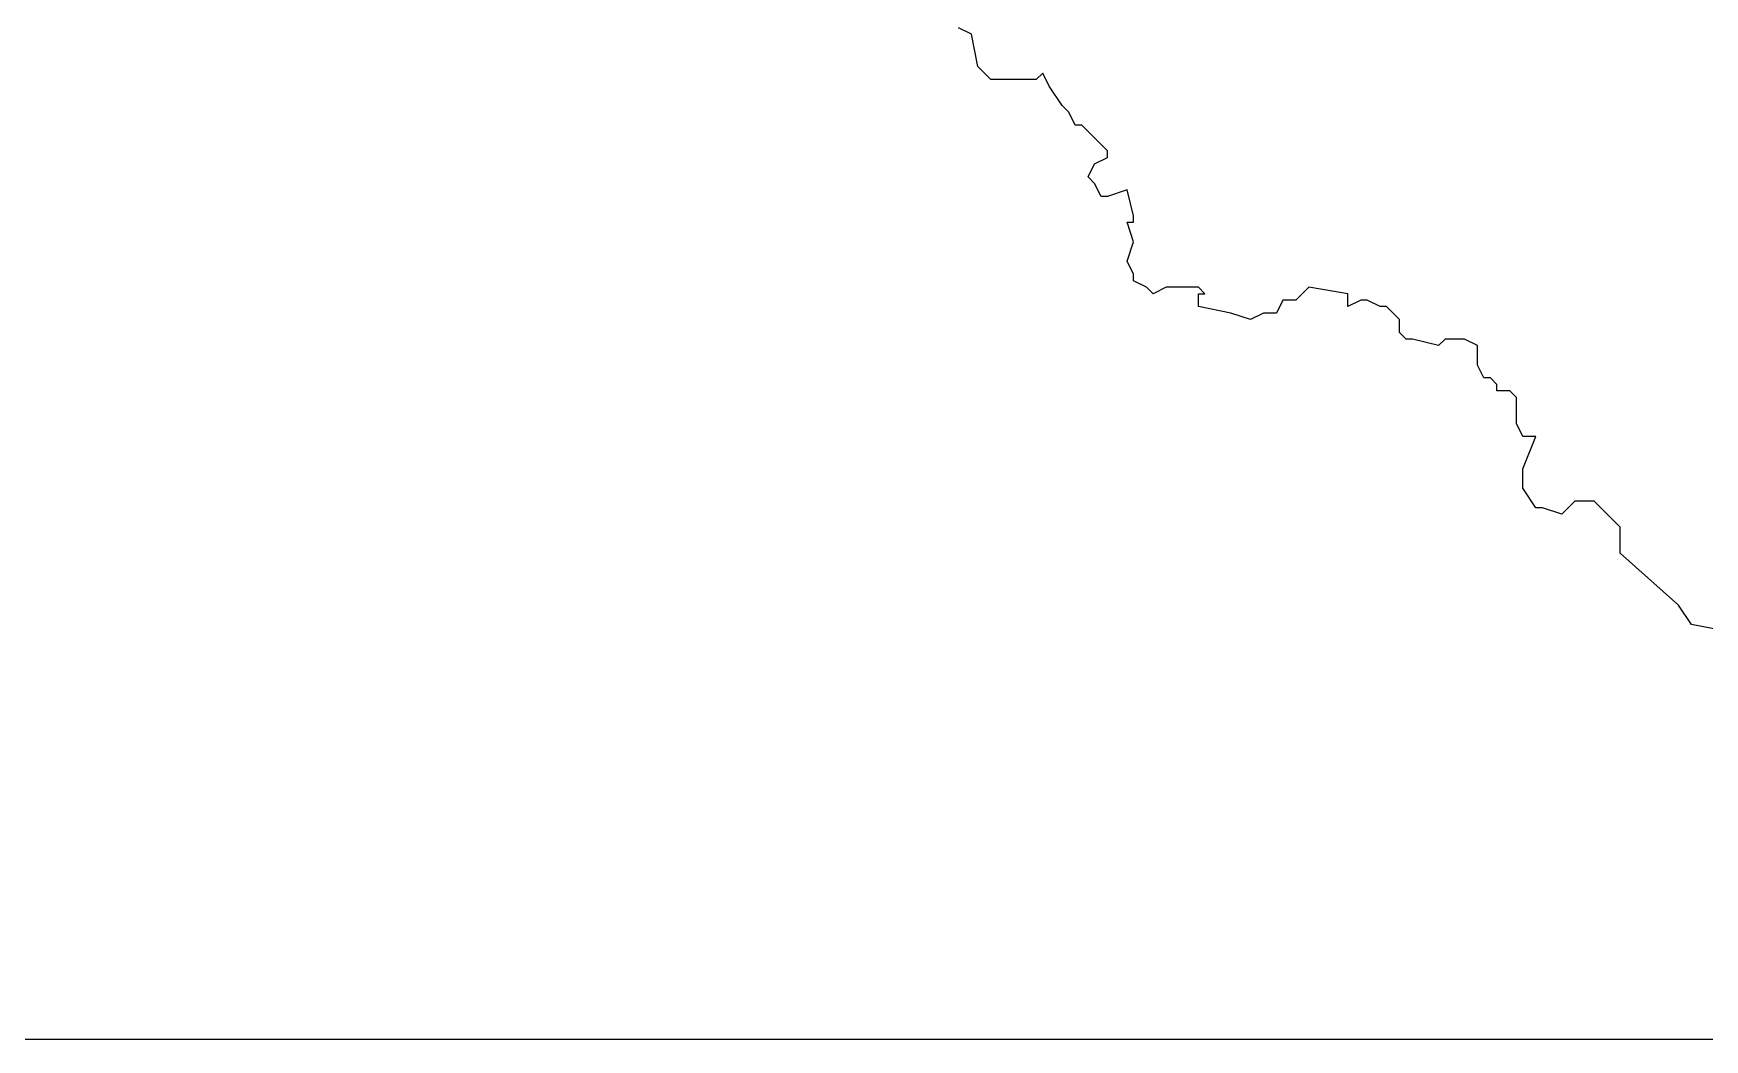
# Model space of a CAD drawing. Extents: x 0.1 to 10.9, y 0.1 to 8.4.
# Drawn here: x 1.941 to 2.8, y 0.099 to 0.616 of the extents above; entities that cross this region are included whole.
import ezdxf

# ---------------------------------------------------------------- set-up
doc = ezdxf.new("R2010")
doc.units = 0
doc.header["$MEASUREMENT"] = 0
doc.layers.add('STATE', color=7, linetype='CONTINUOUS')

# ---------------------------------------------------------------- blocks, each defined once
blk = doc.blocks.new('BLOCK_2')
at = {"layer": 'STATE'}
blk.add_lwpolyline([(0.09334, 0.0987), (0.09334, 8.37332), (10.91995, 8.37332), (10.91995, 0.0987), (0.09334, 0.0987)], dxfattribs=at)
at = {"layer": 'STATE', "color": 2}
blk.add_lwpolyline([(2.80998, 0.30873), (2.79332, 0.31207), (2.78666, 0.32206), (2.75665, 0.34874), (2.75665, 0.36206), (2.74999, 0.36873), (2.74332, 0.37541), (2.73999, 0.37541), (2.73665, 0.37541), (2.73332, 0.37541), (2.72665, 0.36873), (2.71665, 0.37207), (2.71332, 0.37207), (2.70665, 0.38208), (2.70665, 0.3854), (2.70665, 0.38874), (2.70665, 0.39208), (2.71332, 0.40875), (2.70999, 0.40875), (2.70665, 0.40875), (2.70332, 0.41542), (2.70332, 0.42542), (2.70332, 0.42874), (2.69999, 0.43209), (2.69332, 0.43209), (2.69332, 0.43542), (2.68999, 0.43875), (2.68665, 0.43875), (2.68332, 0.44541), (2.68332, 0.44876), (2.68332, 0.45542), (2.67666, 0.45875), (2.67332, 0.45875), (2.66999, 0.45875), (2.66665, 0.45875), (2.66332, 0.45542), (2.64999, 0.45875), (2.64665, 0.45875), (2.64332, 0.46208), (2.64332, 0.46876), (2.63665, 0.47542), (2.63332, 0.47542), (2.62665, 0.47875), (2.62332, 0.47875), (2.61665, 0.47542), (2.61665, 0.47875), (2.61665, 0.48208), (2.59665, 0.48543), (2.59332, 0.48208), (2.58999, 0.47875), (2.58666, 0.47875), (2.58332, 0.47875), (2.57999, 0.47209), (2.57332, 0.47209), (2.56666, 0.46876), (2.55665, 0.47209), (2.53998, 0.47542), (2.53998, 0.47875), (2.53998, 0.48208), (2.54332, 0.48208), (2.53998, 0.48543), (2.53666, 0.48543), (2.53332, 0.48543), (2.52665, 0.48543), (2.52332, 0.48543), (2.51666, 0.48208), (2.51332, 0.48543), (2.50665, 0.48876), (2.50665, 0.49209), (2.50332, 0.49875), (2.50665, 0.50876), (2.50332, 0.51877), (2.50665, 0.51877), (2.50665, 0.52209), (2.50332, 0.53544), (2.49332, 0.53209), (2.48999, 0.53209), (2.48665, 0.53876), (2.48332, 0.5421), (2.48665, 0.54876), (2.49332, 0.5521), (2.49332, 0.55543), (2.47999, 0.56877), (2.47666, 0.56877), (2.47332, 0.57544), (2.46999, 0.57878), (2.46332, 0.58877), (2.45999, 0.59545), (2.45666, 0.59211), (2.44999, 0.59211), (2.44666, 0.59211), (2.44332, 0.59211), (2.43332, 0.59211), (2.42999, 0.59545), (2.42666, 0.59877), (2.42332, 0.61544), (2.41665, 0.61877)], dxfattribs=at)

msp = doc.modelspace()

# ---------------------------------------------------------------- block references
at = {"layer": 'STATE'}
msp.add_blockref('BLOCK_2', (0, 0), dxfattribs=at)

doc.saveas('drawing.dxf')
